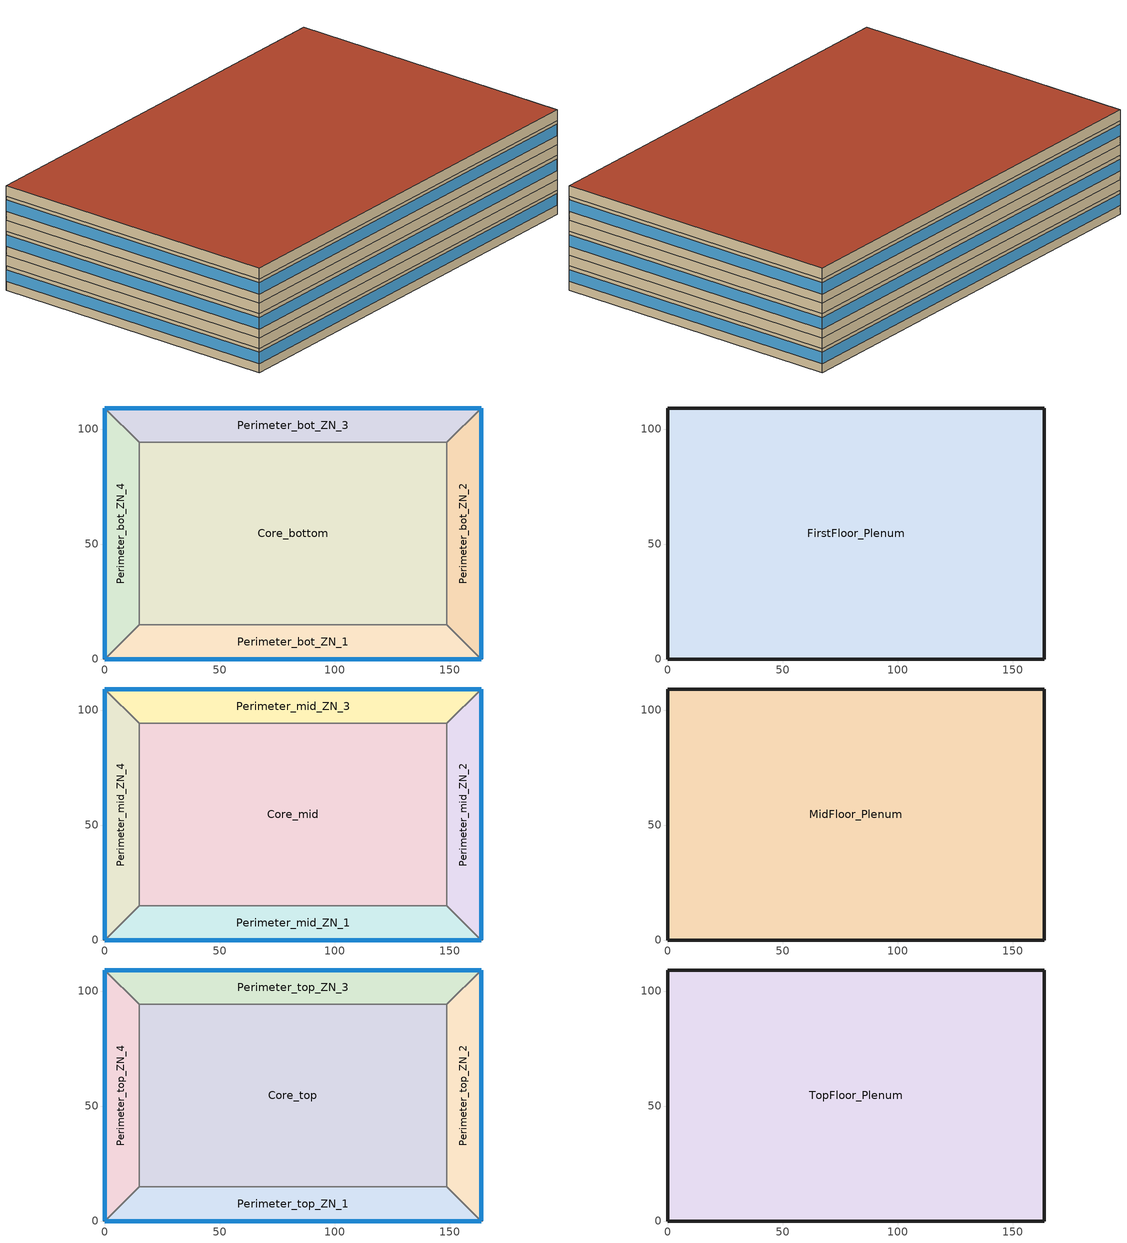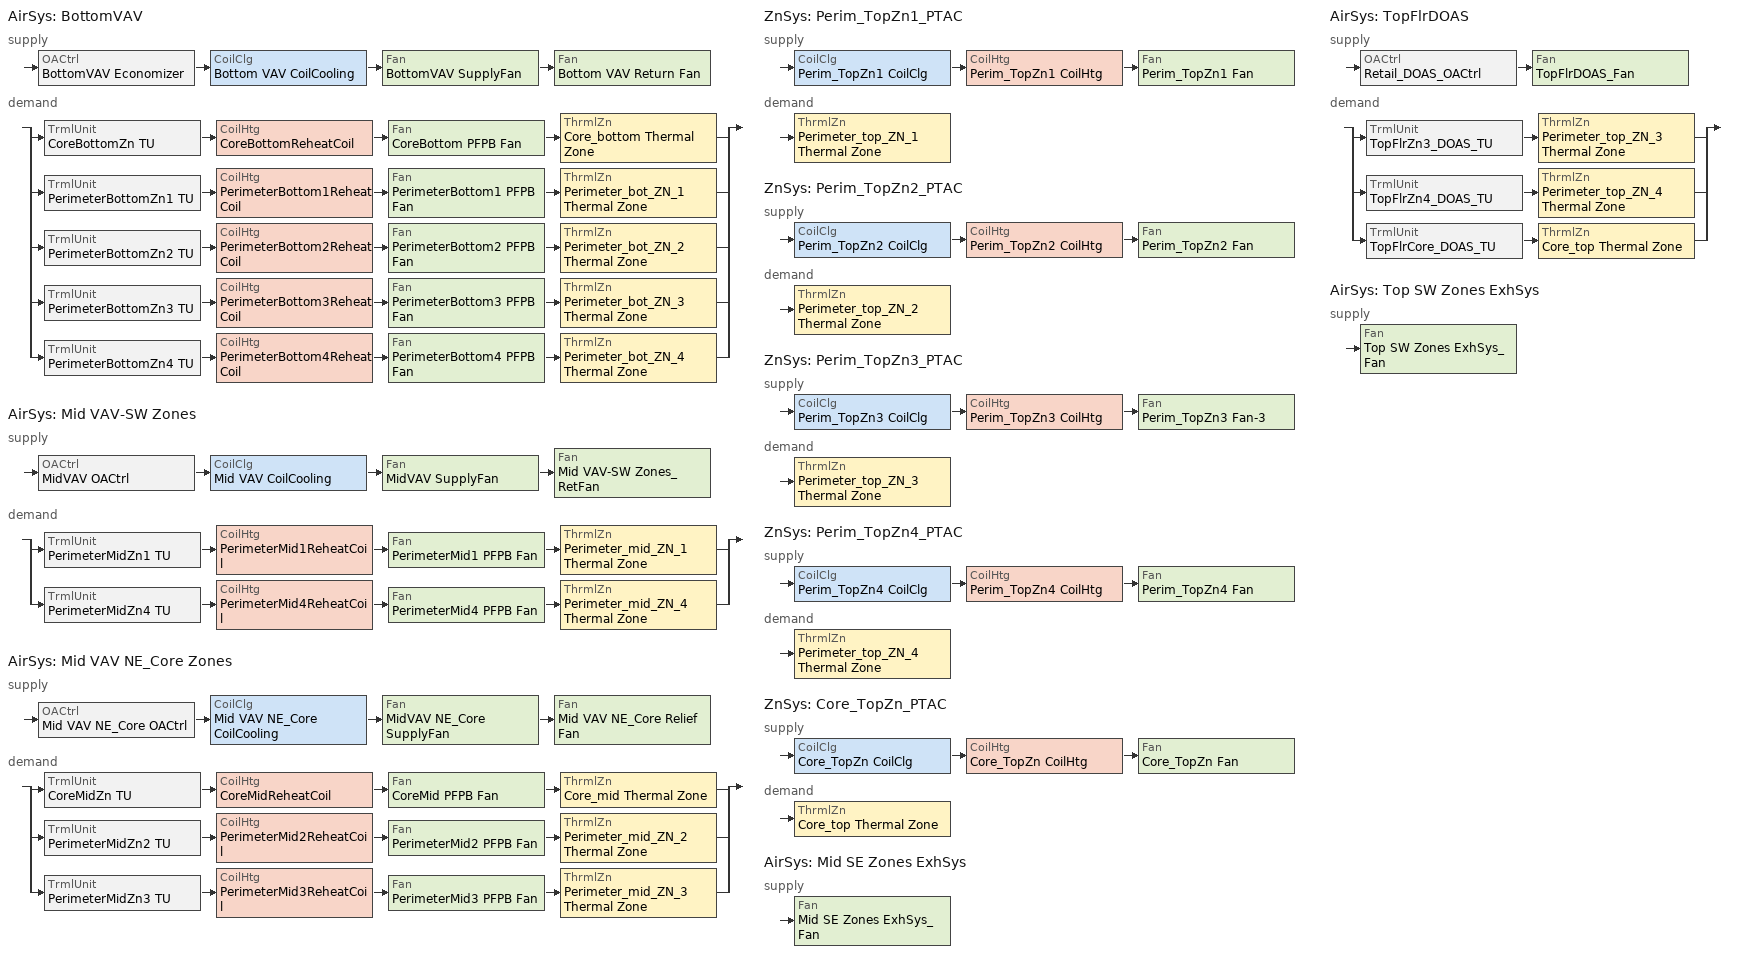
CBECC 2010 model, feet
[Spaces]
Core_bottom
 floor ground (Base_CZ3-SlabOnOrBelowGradeF0.73): 148.75,94.16 148.75,15 15,15 15,94.16 z0
 wall to Perimeter_bot_ZN_2 (Base_CZ3-WallSteelFramedInterior): 148.75,15 148.75,94.16 z0:9
 wall to Perimeter_bot_ZN_3 (Base_CZ3-WallSteelFramedInterior): 148.75,94.16 15,94.16 z0:9
 wall to Perimeter_bot_ZN_1 (Base_CZ3-WallSteelFramedInterior): 15,15 148.75,15 z0:9
 wall to Perimeter_bot_ZN_4 (Base_CZ3-WallSteelFramedInterior): 15,94.16 15,15 z0:9
Perimeter_bot_ZN_2
 floor ground (Base_CZ3-SlabOnOrBelowGradeF0.73): 163.75,109.17 163.75,0 148.75,15 148.75,94.16 z0
 wall outside (Base_CZ3-NonresWallSteelFramedU0.084): 163.75,0 163.75,109.17 z0:9
 wall to Perimeter_bot_ZN_1 (Base_CZ3-WallSteelFramedInterior): 148.75,15 163.75,0 z0:9
 wall to Perimeter_bot_ZN_3 (Base_CZ3-WallSteelFramedInterior): 163.75,109.17 148.75,94.16 z0:9
 window (Base_CZ3-FenestrationU0.65): 163.75,0.01 163.75,109.16 z3.35:7.64
Perimeter_bot_ZN_3
 floor ground (Base_CZ3-SlabOnOrBelowGradeF0.73): 163.75,109.17 148.75,94.16 15,94.16 0,109.17 z0
 wall outside (Base_CZ3-NonresWallSteelFramedU0.084): 163.75,109.17 0,109.17 z0:9
 wall to Perimeter_bot_ZN_4 (Base_CZ3-WallSteelFramedInterior): 0,109.17 15,94.16 z0:9
 window (Base_CZ3-FenestrationU0.65): 163.75,109.17 0,109.17 z3.35:7.64
Perimeter_bot_ZN_1
 floor ground (Base_CZ3-SlabOnOrBelowGradeF0.73): 148.75,15 163.75,0 0,0 15,15 z0
 wall outside (Base_CZ3-NonresWallSteelFramedU0.084): 0,0 163.75,0 z0:9
 wall to Perimeter_bot_ZN_4 (Base_CZ3-WallSteelFramedInterior): 15,15 0,0 z0:9
 window (Base_CZ3-FenestrationU0.65): 0,0 163.75,0 z3.35:7.64
Perimeter_bot_ZN_4
 floor ground (Base_CZ3-SlabOnOrBelowGradeF0.73): 0,109.17 15,94.16 15,15 0,0 z0
 wall outside (Base_CZ3-NonresWallSteelFramedU0.084): 0,109.17 0,0 z0:9
 window (Base_CZ3-FenestrationU0.65): 0,109.16 0,0.01 z3.35:7.64
FirstFloor_Plenum
 floor to Core_bottom (Base_CZ3-FloorSteelJoistInterior): 148.75,94.16 148.75,15 15,15 15,94.16 z9
 floor to Perimeter_bot_ZN_1 (Base_CZ3-FloorSteelJoistInterior): 148.75,15 163.75,0 0,0 15,15 z9
 floor to Perimeter_bot_ZN_2 (Base_CZ3-FloorSteelJoistInterior): 163.75,109.17 163.75,0 148.75,15 148.75,94.16 z9
 floor to Perimeter_bot_ZN_3 (Base_CZ3-FloorSteelJoistInterior): 163.75,109.17 148.75,94.16 15,94.16 0,109.17 z9
 floor to Perimeter_bot_ZN_4 (Base_CZ3-FloorSteelJoistInterior): 0,109.17 15,94.16 15,15 0,0 z9
 wall outside (Base_CZ3-NonresWallSteelFramedU0.084): 163.75,0 163.75,109.17 0,109.17 0,0 163.75,0 z9:13
Core_mid
 floor to FirstFloor_Plenum (Base_CZ3-FloorSteelJoistInterior): 148.75,94.16 148.75,15 15,15 15,94.16 z13
 wall to Perimeter_mid_ZN_2 (Base_CZ3-WallSteelFramedInterior): 148.75,15 148.75,94.16 z13:22
 wall to Perimeter_mid_ZN_3 (Base_CZ3-WallSteelFramedInterior): 148.75,94.16 15,94.16 z13:22
 wall to Perimeter_mid_ZN_1 (Base_CZ3-WallSteelFramedInterior): 15,15 148.75,15 z13:22
 wall to Perimeter_mid_ZN_4 (Base_CZ3-WallSteelFramedInterior): 15,94.16 15,15 z13:22
Perimeter_mid_ZN_2
 floor to FirstFloor_Plenum (Base_CZ3-FloorSteelJoistInterior): 163.75,109.17 163.75,0 148.75,15 148.75,94.16 z13
 wall outside (Base_CZ3-NonresWallSteelFramedU0.084): 163.75,0 163.75,109.17 z13:22
 wall to Perimeter_mid_ZN_1 (Base_CZ3-WallSteelFramedInterior): 148.75,15 163.75,0 z13:22
 wall to Perimeter_mid_ZN_3 (Base_CZ3-WallSteelFramedInterior): 163.75,109.17 148.75,94.16 z13:22
 window (Base_CZ3-FenestrationU0.65): 163.75,0.01 163.75,109.16 z16.35:20.64
Perimeter_mid_ZN_3
 floor to FirstFloor_Plenum (Base_CZ3-FloorSteelJoistInterior): 163.75,109.17 148.75,94.16 15,94.16 0,109.17 z13
 wall outside (Base_CZ3-NonresWallSteelFramedU0.084): 163.75,109.17 0,109.17 z13:22
 wall to Perimeter_mid_ZN_4 (Base_CZ3-WallSteelFramedInterior): 0,109.17 15,94.16 z13:22
 window (Base_CZ3-FenestrationU0.65): 163.75,109.17 0,109.17 z16.35:20.64
Perimeter_mid_ZN_1
 floor to FirstFloor_Plenum (Base_CZ3-FloorSteelJoistInterior): 148.75,15 163.75,0 0,0 15,15 z13
 wall outside (Base_CZ3-NonresWallSteelFramedU0.084): 0,0 163.75,0 z13:22
 wall to Perimeter_mid_ZN_4 (Base_CZ3-WallSteelFramedInterior): 15,15 0,0 z13:22
 window (Base_CZ3-FenestrationU0.65): 0,0 163.75,0 z16.35:20.64
Perimeter_mid_ZN_4
 floor to FirstFloor_Plenum (Base_CZ3-FloorSteelJoistInterior): 0,109.17 15,94.16 15,15 0,0 z13
 wall outside (Base_CZ3-NonresWallSteelFramedU0.084): 0,109.17 0,0 z13:22
 window (Base_CZ3-FenestrationU0.65): 0,109.16 0,0.01 z16.35:20.64
MidFloor_Plenum
 floor to Core_mid (Base_CZ3-FloorSteelJoistInterior): 148.75,94.16 148.75,15 15,15 15,94.16 z22
 floor to Perimeter_mid_ZN_1 (Base_CZ3-FloorSteelJoistInterior): 148.75,15 163.75,0 0,0 15,15 z22
 floor to Perimeter_mid_ZN_2 (Base_CZ3-FloorSteelJoistInterior): 163.75,109.17 163.75,0 148.75,15 148.75,94.16 z22
 floor to Perimeter_mid_ZN_3 (Base_CZ3-FloorSteelJoistInterior): 163.75,109.17 148.75,94.16 15,94.16 0,109.17 z22
 floor to Perimeter_mid_ZN_4 (Base_CZ3-FloorSteelJoistInterior): 0,109.17 15,94.16 15,15 0,0 z22
 wall outside (Base_CZ3-NonresWallSteelFramedU0.084): 163.75,0 163.75,109.17 0,109.17 0,0 163.75,0 z22:26
Core_top
 floor to MidFloor_Plenum (Base_CZ3-FloorSteelJoistInterior): 148.75,94.16 148.75,15 15,15 15,94.16 z26
 wall to Perimeter_top_ZN_2 (Base_CZ3-WallSteelFramedInterior): 148.75,15 148.75,94.16 z26:35
 wall to Perimeter_top_ZN_3 (Base_CZ3-WallSteelFramedInterior): 148.75,94.16 15,94.16 z26:35
 wall to Perimeter_top_ZN_1 (Base_CZ3-WallSteelFramedInterior): 15,15 148.75,15 z26:35
 wall to Perimeter_top_ZN_4 (Base_CZ3-WallSteelFramedInterior): 15,94.16 15,15 z26:35
Perimeter_top_ZN_2
 floor to MidFloor_Plenum (Base_CZ3-FloorSteelJoistInterior): 163.75,109.17 163.75,0 148.75,15 148.75,94.16 z26
 wall outside (Base_CZ3-NonresWallSteelFramedU0.084): 163.75,0 163.75,109.17 z26:35
 wall to Perimeter_top_ZN_1 (Base_CZ3-WallSteelFramedInterior): 148.75,15 163.75,0 z26:35
 wall to Perimeter_top_ZN_3 (Base_CZ3-WallSteelFramedInterior): 163.75,109.17 148.75,94.16 z26:35
 window (Base_CZ3-FenestrationU0.65): 163.75,0.01 163.75,109.16 z29.35:33.64
Perimeter_top_ZN_3
 floor to MidFloor_Plenum (Base_CZ3-FloorSteelJoistInterior): 163.75,109.17 148.75,94.16 15,94.16 0,109.17 z26
 wall outside (Base_CZ3-NonresWallSteelFramedU0.084): 163.75,109.17 0,109.17 z26:35
 wall to Perimeter_top_ZN_4 (Base_CZ3-WallSteelFramedInterior): 0,109.17 15,94.16 z26:35
 window (Base_CZ3-FenestrationU0.65): 163.75,109.17 0,109.17 z29.35:33.64
Perimeter_top_ZN_1
 floor to MidFloor_Plenum (Base_CZ3-FloorSteelJoistInterior): 148.75,15 163.75,0 0,0 15,15 z26
 wall outside (Base_CZ3-NonresWallSteelFramedU0.084): 0,0 163.75,0 z26:35
 wall to Perimeter_top_ZN_4 (Base_CZ3-WallSteelFramedInterior): 15,15 0,0 z26:35
 window (Base_CZ3-FenestrationU0.65): 0,0 163.75,0 z29.35:33.64
Perimeter_top_ZN_4
 floor to MidFloor_Plenum (Base_CZ3-FloorSteelJoistInterior): 0,109.17 15,94.16 15,15 0,0 z26
 wall outside (Base_CZ3-NonresWallSteelFramedU0.084): 0,109.17 0,0 z26:35
 window (Base_CZ3-FenestrationU0.65): 0,109.16 0,0.01 z29.35:33.64
TopFloor_Plenum
 floor to Core_top (Base_CZ3-FloorSteelJoistInterior): 148.75,94.16 148.75,15 15,15 15,94.16 z35
 floor to Perimeter_top_ZN_1 (Base_CZ3-FloorSteelJoistInterior): 148.75,15 163.75,0 0,0 15,15 z35
 floor to Perimeter_top_ZN_2 (Base_CZ3-FloorSteelJoistInterior): 163.75,109.17 163.75,0 148.75,15 148.75,94.16 z35
 floor to Perimeter_top_ZN_3 (Base_CZ3-FloorSteelJoistInterior): 163.75,109.17 148.75,94.16 15,94.16 0,109.17 z35
 floor to Perimeter_top_ZN_4 (Base_CZ3-FloorSteelJoistInterior): 0,109.17 15,94.16 15,15 0,0 z35
 wall outside (Base_CZ3-NonresWallSteelFramedU0.084): 163.75,0 163.75,109.17 0,109.17 0,0 163.75,0 z35:39
 roof outside (Base_CZ3-RoofLowAbsorptanceInsulationEntirelyAboveDeckU0.048): 163.75,0 163.75,109.17 0,109.17 0,0 z39
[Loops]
AirSys 'BottomVAV'
 supply: OACtrl 'BottomVAV Economizer' > CoilClg 'Bottom VAV CoilCooling' > Fan 'BottomVAV SupplyFan' > Fan 'Bottom VAV Return Fan'
 demand: split
  | TrmlUnit 'CoreBottomZn TU' > CoilHtg 'CoreBottomReheatCoil' > Fan 'CoreBottom PFPB Fan' > ThrmlZn 'Core_bottom Thermal Zone'
  | TrmlUnit 'PerimeterBottomZn1 TU' > CoilHtg 'PerimeterBottom1ReheatCoil' > Fan 'PerimeterBottom1 PFPB Fan' > ThrmlZn 'Perimeter_bot_ZN_1 Thermal Zone'
  | TrmlUnit 'PerimeterBottomZn2 TU' > CoilHtg 'PerimeterBottom2ReheatCoil' > Fan 'PerimeterBottom2 PFPB Fan' > ThrmlZn 'Perimeter_bot_ZN_2 Thermal Zone'
  | TrmlUnit 'PerimeterBottomZn3 TU' > CoilHtg 'PerimeterBottom3ReheatCoil' > Fan 'PerimeterBottom3 PFPB Fan' > ThrmlZn 'Perimeter_bot_ZN_3 Thermal Zone'
  | TrmlUnit 'PerimeterBottomZn4 TU' > CoilHtg 'PerimeterBottom4ReheatCoil' > Fan 'PerimeterBottom4 PFPB Fan' > ThrmlZn 'Perimeter_bot_ZN_4 Thermal Zone'
AirSys 'Mid VAV-SW Zones'
 supply: OACtrl 'MidVAV OACtrl' > CoilClg 'Mid VAV CoilCooling' > Fan 'MidVAV SupplyFan' > Fan 'Mid VAV-SW Zones_RetFan'
 demand: split
  | TrmlUnit 'PerimeterMidZn1 TU' > CoilHtg 'PerimeterMid1ReheatCoil' > Fan 'PerimeterMid1 PFPB Fan' > ThrmlZn 'Perimeter_mid_ZN_1 Thermal Zone'
  | TrmlUnit 'PerimeterMidZn4 TU' > CoilHtg 'PerimeterMid4ReheatCoil' > Fan 'PerimeterMid4 PFPB Fan' > ThrmlZn 'Perimeter_mid_ZN_4 Thermal Zone'
AirSys 'Mid VAV NE_Core Zones'
 supply: OACtrl 'Mid VAV NE_Core OACtrl' > CoilClg 'Mid VAV NE_Core CoilCooling' > Fan 'MidVAV NE_Core SupplyFan' > Fan 'Mid VAV NE_Core Relief Fan'
 demand: split
  | TrmlUnit 'CoreMidZn TU' > CoilHtg 'CoreMidReheatCoil' > Fan 'CoreMid PFPB Fan' > ThrmlZn 'Core_mid Thermal Zone'
  | TrmlUnit 'PerimeterMidZn2 TU' > CoilHtg 'PerimeterMid2ReheatCoil' > Fan 'PerimeterMid2 PFPB Fan' > ThrmlZn 'Perimeter_mid_ZN_2 Thermal Zone'
  | TrmlUnit 'PerimeterMidZn3 TU' > CoilHtg 'PerimeterMid3ReheatCoil' > Fan 'PerimeterMid3 PFPB Fan' > ThrmlZn 'Perimeter_mid_ZN_3 Thermal Zone'
ZnSys 'Perim_TopZn1_PTAC'
 supply: CoilClg 'Perim_TopZn1 CoilClg' > CoilHtg 'Perim_TopZn1 CoilHtg' > Fan 'Perim_TopZn1 Fan'
 demand: ThrmlZn 'Perimeter_top_ZN_1 Thermal Zone'
ZnSys 'Perim_TopZn2_PTAC'
 supply: CoilClg 'Perim_TopZn2 CoilClg' > CoilHtg 'Perim_TopZn2 CoilHtg' > Fan 'Perim_TopZn2 Fan'
 demand: ThrmlZn 'Perimeter_top_ZN_2 Thermal Zone'
ZnSys 'Perim_TopZn3_PTAC'
 supply: CoilClg 'Perim_TopZn3 CoilClg' > CoilHtg 'Perim_TopZn3 CoilHtg' > Fan 'Perim_TopZn3 Fan-3'
 demand: ThrmlZn 'Perimeter_top_ZN_3 Thermal Zone'
ZnSys 'Perim_TopZn4_PTAC'
 supply: CoilClg 'Perim_TopZn4 CoilClg' > CoilHtg 'Perim_TopZn4 CoilHtg' > Fan 'Perim_TopZn4 Fan'
 demand: ThrmlZn 'Perimeter_top_ZN_4 Thermal Zone'
ZnSys 'Core_TopZn_PTAC'
 supply: CoilClg 'Core_TopZn CoilClg' > CoilHtg 'Core_TopZn CoilHtg' > Fan 'Core_TopZn Fan'
 demand: ThrmlZn 'Core_top Thermal Zone'
AirSys 'Mid SE Zones ExhSys'
 supply: Fan 'Mid SE Zones ExhSys_Fan'
AirSys 'TopFlrDOAS'
 supply: OACtrl 'Retail_DOAS_OACtrl' > Fan 'TopFlrDOAS_Fan'
 demand: split
  | TrmlUnit 'TopFlrZn3_DOAS_TU' > ThrmlZn 'Perimeter_top_ZN_3 Thermal Zone'
  | TrmlUnit 'TopFlrZn4_DOAS_TU' > ThrmlZn 'Perimeter_top_ZN_4 Thermal Zone'
  | TrmlUnit 'TopFlrCore_DOAS_TU' > ThrmlZn 'Core_top Thermal Zone'
AirSys 'Top SW Zones ExhSys'
 supply: Fan 'Top SW Zones ExhSys_Fan'
[Proj]
030032-OffMed-FanRatioTestModel: ZipCode=95814; CompType=NewComplete; VentStd=62.1-2010; DebugScreen=1
[Bldg]
OfficeMedium
[ConsAssm]
Base_CZ3-SlabOnOrBelowGradeF0.73: CompatibleSurfType=UndergroundFloor; SlabType=UnheatedSlabOnGrade; MatRef[1]=Concrete - 140 lb/ft3 - 6 in.
Base_CZ3-NonresWallSteelFramedU0.084: CompatibleSurfType=ExteriorWall; MatRef[1]=Stucco - 3/8 in.; MatRef[2]=Gypsum Board - 5/8 in.; MatRef[3]=Compliance Insulation R9.80; MatRef[4]=Gypsum Board - 5/8 in.
Base_CZ3-WallSteelFramedInterior: CompatibleSurfType=InteriorWall; MatRef[1]=Gypsum Board - 5/8 in.; MatRef[2]=Air 90.1 - Wall - 16 in. OC - 3 1/2 in.; MatRef[3]=Gypsum Board - 5/8 in.
Base_CZ3-RoofLowAbsorptanceInsulationEntirelyAboveDeckU0.048: CompatibleSurfType=Roof; MatRef[1]=Metal Standing Seam - 1/16 in.; MatRef[2]=Compliance Insulation R20.00; MatRef[3]=Metal Deck - 1/16 in.; CRRCInitialRefl=0.63; CRRCAgedRefl=0.63; CRRCInitialEmit=0.85; CRRCAgedEmit=0.85; CRRCProdID=XXXX-XXXX; ThrmlEmitASTMCertification=1; RoofAgedThrmlEmit=0.75
Base_CZ3-FloorSteelJoistInterior: CompatibleSurfType=InteriorFloor; MatRef[1]=Metal Deck - 1/16 in.; MatRef[2]=Concrete 90.1 - 140 lb/ft3 - 4 in.; MatRef[3]=Carpet 90.1 - 1/2 in.
[Mat]
Name | CodeCat | CodeItem
Concrete - 140 lb/ft3 - 6 in. | Concrete | Concrete - 140 lb/ft3 - 6 in.
Stucco - 3/8 in. | Plastering Materials | Stucco - 3/8 in.
Gypsum Board - 5/8 in. | Bldg Board and Siding | Gypsum Board - 5/8 in.
Compliance Insulation R9.80 | Insulation Board | Compliance Insulation R9.80
Air 90.1 - Wall - 16 in. OC - 3 1/2 in. | Air | Air 90.1 - Wall - 16 in. OC - 3 1/2 in.
Metal Standing Seam - 1/16 in. | Roofing | Metal Standing Seam - 1/16 in.
Compliance Insulation R20.00 | Insulation Board | Compliance Insulation R20.00
Metal Deck - 1/16 in. | Bldg Board and Siding | Metal Deck - 1/16 in.
Concrete 90.1 - 140 lb/ft3 - 4 in. | Concrete | Concrete 90.1 - 140 lb/ft3 - 4 in.
Carpet 90.1 - 1/2 in. | Finish Materials | Carpet 90.1 - 1/2 in.
[FenCons]
Base_CZ3-FenestrationU0.65: FenProdType=AllOther; FenFrm=Vinyl; SHGC=0.25; UFactor=0.65; VT=0.42
[Story]
BottomFlr; MidFlr; TopFloor
[Spc]
Name | Story | CondgType | ThrmlZnRef | Vol | SpcFuncDefaultsRef | ElevCnt | ElevLostFrac | EscalCnt | EscalLostFrac | SecSide100PctControlled | DayltgCtrlType | ExhPerSpc
Core_bottom | BottomFlr | DirectlyConditioned | Core_bottom Thermal Zone | 95280.3 | Office Mod Defaults | 1 | 1 | 1 | 1
Perimeter_bot_ZN_1 | BottomFlr | DirectlyConditioned | Perimeter_bot_ZN_1 Thermal Zone | 20085.9 | Office Mod Defaults |  |  |  |  | 0 | SteppedSwitching
Perimeter_bot_ZN_2 | BottomFlr |  | Perimeter_bot_ZN_2 Thermal Zone | 12716.1 | Office Mod Defaults |  |  |  |  | 0 | SteppedSwitching
Perimeter_bot_ZN_3 | BottomFlr |  | Perimeter_bot_ZN_3 Thermal Zone | 20085.9 | Office Mod Defaults |  |  |  |  | 0 | SteppedSwitching
Perimeter_bot_ZN_4 | BottomFlr |  | Perimeter_bot_ZN_4 Thermal Zone | 12715.2 | Office Mod Defaults |  |  |  |  | 0 | SteppedSwitching
FirstFloor_Plenum | BottomFlr | Plenum | FirstFloor_Plenum Thermal Zone | 71503.7
Core_mid | MidFlr |  | Core_mid Thermal Zone | 95280.3 | Office Mod Defaults
Perimeter_mid_ZN_1 | MidFlr |  | Perimeter_mid_ZN_1 Thermal Zone | 20085.9 | Office Mod Defaults |  |  |  |  | 0 | SteppedSwitching | 500
Perimeter_mid_ZN_2 | MidFlr |  | Perimeter_mid_ZN_2 Thermal Zone | 12716.1 | Office Mod Defaults |  |  |  |  | 0 | SteppedSwitching | 400
Perimeter_mid_ZN_3 | MidFlr |  | Perimeter_mid_ZN_3 Thermal Zone | 20085.9 | Office Mod Defaults |  |  |  |  | 0 | SteppedSwitching
Perimeter_mid_ZN_4 | MidFlr |  | Perimeter_mid_ZN_4 Thermal Zone | 12715.2 | Office Mod Defaults |  |  |  |  | 0 | SteppedSwitching
MidFloor_Plenum | MidFlr | Plenum | MidFloor_Plenum Thermal Zone | 71503.7
Core_top | TopFloor |  | Core_top Thermal Zone | 95280.3 | Office Mod Defaults |  |  |  |  | 0
Perimeter_top_ZN_1 | TopFloor |  | Perimeter_top_ZN_1 Thermal Zone | 20085.9 | Office Mod Defaults |  |  |  |  | 0 | SteppedSwitching | 245
Perimeter_top_ZN_2 | TopFloor |  | Perimeter_top_ZN_2 Thermal Zone | 12716.1 | Office Mod Defaults |  |  |  |  | 0 | SteppedSwitching | 155
Perimeter_top_ZN_3 | TopFloor |  | Perimeter_top_ZN_3 Thermal Zone | 20085.9 | Office Mod Defaults |  |  |  |  | 0 | SteppedSwitching
Perimeter_top_ZN_4 | TopFloor |  | Perimeter_top_ZN_4 Thermal Zone | 12715.2 | Office Mod Defaults |  |  |  |  | 0 | SteppedSwitching
TopFloor_Plenum | TopFloor | Plenum | TopFloor_Plenum Thermal Zone | 71503.7
[ThrmlZn]
Name | Type | PriAirCondgSysRef | ClgTstatSchRef | HtgTstatSchRef | ExhSysRef | VentSysRef | VentStd | VentSrc
Core_bottom Thermal Zone; Perimeter_bot_ZN_1 Thermal Zone; Perimeter_bot_ZN_2 Thermal Zone; Perimeter_bot_ZN_3 Thermal Zone; Perimeter_bot_ZN_4 Thermal Zone | Conditioned | BottomVAV | Office ClgSetPt | Office HtgSetPt
FirstFloor_Plenum Thermal Zone; MidFloor_Plenum Thermal Zone; TopFloor_Plenum Thermal Zone | Plenum
Core_mid Thermal Zone |  | Mid VAV NE_Core Zones | Office ClgSetPt | Office HtgSetPt
Perimeter_mid_ZN_1 Thermal Zone | Conditioned | Mid VAV-SW Zones | Office ClgSetPt | Office HtgSetPt | Mid SE Zones ExhSys
Perimeter_mid_ZN_2 Thermal Zone | Conditioned | Mid VAV NE_Core Zones | Office ClgSetPt | Office HtgSetPt | Mid SE Zones ExhSys
Perimeter_mid_ZN_3 Thermal Zone | Conditioned | Mid VAV NE_Core Zones | Office ClgSetPt | Office HtgSetPt
Perimeter_mid_ZN_4 Thermal Zone | Conditioned | Mid VAV-SW Zones | Office ClgSetPt | Office HtgSetPt
Core_top Thermal Zone | Conditioned | Core_TopZn_PTAC | Office ClgSetPt | Office HtgSetPt |  | TopFlrDOAS
Perimeter_top_ZN_1 Thermal Zone | Conditioned | Perim_TopZn1_PTAC | Office ClgSetPt | Office HtgSetPt | Top SW Zones ExhSys |  | Other | Forced
Perimeter_top_ZN_2 Thermal Zone | Conditioned | Perim_TopZn2_PTAC | Office ClgSetPt | Office HtgSetPt | Top SW Zones ExhSys |  | Other | Forced
Perimeter_top_ZN_3 Thermal Zone | Conditioned | Perim_TopZn3_PTAC | Office ClgSetPt | Office HtgSetPt |  | TopFlrDOAS
Perimeter_top_ZN_4 Thermal Zone | Conditioned | Perim_TopZn4_PTAC | Office ClgSetPt | Office HtgSetPt |  | TopFlrDOAS
[AirSys]
BottomVAV: Type=PVAV; CtrlSysType=DDCToZone; StaticPressRstCtrl=1; ReheatCtrlMthd=DualMaximum; OptStart=1; ClgCtrl=WarmestResetFlowFirst; ClRstSupHi=60; ClRstSupLow=55; FullDuctRetFlag=1; MERV9To12Flag=0; MERV13To15Flag=0; MERVGTE16Flag=1; ERVFlag=0; SndAttnFlag=1; MERVGTE16DsgnPD=0.6
Mid VAV-SW Zones: Type=PVAV; CtrlSysType=DDCToZone; StaticPressRstCtrl=1; ReheatCtrlMthd=DualMaximum; ClgCtrl=WarmestResetFlowFirst; ClRstSupHi=60; ClRstSupLow=55; MERVGTE16Flag=1; MERVGTE16DsgnPD=0.6
Mid VAV NE_Core Zones: Type=PVAV; CtrlSysType=DDCToZone; StaticPressRstCtrl=1; ReheatCtrlMthd=DualMaximum; OptStart=1; ClgCtrl=WarmestResetFlowFirst; ClRstSupHi=60; ClRstSupLow=55; MERV9To12Flag=0; GasPhaseAirCleanersFlag=1; GasPhaseAirCleanersDsgnPD=1.2
Mid SE Zones ExhSys: Type=Exhaust; FullDuctExhFlag=1; BiosafCabinetFlag=1; FumeHoodExhFlag=0; LabOrVivExhHiRiseFlag=0; SndAttnExhFlag=0; BiosafCabinetDevFlow=450; BiosafCabinetDsgnPD=1.1
TopFlrDOAS: Type=HV
Top SW Zones ExhSys: Type=Exhaust
[AirSeg]
Name | Sys | Type
Bottom VAV AirSegment Supply | BottomVAV | Supply
Bottom VAV ReturnAirSegment | BottomVAV
Mid VAV AirSegment Supply | Mid VAV-SW Zones | Supply
MidVAV RetAirSeg | Mid VAV-SW Zones
Mid VAV NE_Core AirSegment Supply | Mid VAV NE_Core Zones | Supply
Mid VAV NE_Core ReliefAirSeg | Mid VAV NE_Core Zones | Relief
Mid SE Zones ExhSys_AirSeg | Mid SE Zones ExhSys | Exhaust
TopFlrDOAS_SupSeg | TopFlrDOAS | Supply
TopFlrDOAS_RetSeg | TopFlrDOAS | Return
Top SW Zones ExhSys_AirSeg | Top SW Zones ExhSys | Exhaust
[CoilClg] Type=DirectExpansion
Name | Sys | FuelSrc | NumClgStages | CndsrType | CapTotNetRtd | DXEER
Bottom VAV CoilCooling | BottomVAV | Electric | 2 | Air
Mid VAV CoilCooling | Mid VAV-SW Zones | Electric | 2 | Air
Mid VAV NE_Core CoilCooling | Mid VAV NE_Core Zones | Electric | 2 | Air
Perim_TopZn1 CoilClg | Perim_TopZn1_PTAC |  |  |  | 75000 | 13
Perim_TopZn2 CoilClg | Perim_TopZn2_PTAC |  |  |  | 75000 | 13
Perim_TopZn3 CoilClg | Perim_TopZn3_PTAC |  |  |  | 75000 | 13
Perim_TopZn4 CoilClg | Perim_TopZn4_PTAC |  |  |  | 75000 | 13
Core_TopZn CoilClg | Core_TopZn_PTAC |  |  |  |  | 13
[Fan]
Name | Sys | CtrlMthd | ModelingMthd | TotStaticPress | FlowCap
BottomVAV SupplyFan | BottomVAV | VariableSpeedDrive | StaticPressure
Bottom VAV Return Fan; CoreBottom PFPB Fan; PerimeterBottom1 PFPB Fan; PerimeterBottom2 PFPB Fan; PerimeterBottom3 PFPB Fan; PerimeterBottom4 PFPB Fan | BottomVAV
MidVAV SupplyFan | Mid VAV-SW Zones | VariableSpeedDrive | StaticPressure
Mid VAV-SW Zones_RetFan | Mid VAV-SW Zones |  | StaticPressure | 1.5
PerimeterMid1 PFPB Fan; PerimeterMid4 PFPB Fan | Mid VAV-SW Zones
MidVAV NE_Core SupplyFan | Mid VAV NE_Core Zones | VariableSpeedDrive | StaticPressure
Mid VAV NE_Core Relief Fan | Mid VAV NE_Core Zones |  | StaticPressure
CoreMid PFPB Fan; PerimeterMid2 PFPB Fan; PerimeterMid3 PFPB Fan | Mid VAV NE_Core Zones
Perim_TopZn1 Fan | Perim_TopZn1_PTAC | ConstantVolume |  |  | 2000
Perim_TopZn2 Fan | Perim_TopZn2_PTAC | ConstantVolume |  |  | 2000
Perim_TopZn3 Fan-3 | Perim_TopZn3_PTAC | ConstantVolume |  |  | 2000
Perim_TopZn4 Fan | Perim_TopZn4_PTAC | ConstantVolume |  |  | 2000
Core_TopZn Fan | Core_TopZn_PTAC | ConstantVolume
Mid SE Zones ExhSys_Fan | Mid SE Zones ExhSys |  | StaticPressure | 4
TopFlrDOAS_Fan | TopFlrDOAS |  | StaticPressure |  | 1565
Top SW Zones ExhSys_Fan | Top SW Zones ExhSys |  | StaticPressure | 4 | 400
[TrmlUnit]
Name | Sys | Type | ZnServedRef | PriAirSegRef | PriAirFlowMax
CoreBottomZn TU | BottomVAV | ParallelFanBox | Core_bottom Thermal Zone | Bottom VAV AirSegment Supply
PerimeterBottomZn1 TU | BottomVAV | ParallelFanBox | Perimeter_bot_ZN_1 Thermal Zone | Bottom VAV AirSegment Supply
PerimeterBottomZn2 TU | BottomVAV | ParallelFanBox | Perimeter_bot_ZN_2 Thermal Zone | Bottom VAV AirSegment Supply
PerimeterBottomZn3 TU | BottomVAV | ParallelFanBox | Perimeter_bot_ZN_3 Thermal Zone | Bottom VAV AirSegment Supply
PerimeterBottomZn4 TU | BottomVAV | ParallelFanBox | Perimeter_bot_ZN_4 Thermal Zone | Bottom VAV AirSegment Supply
PerimeterMidZn1 TU | Mid VAV-SW Zones | ParallelFanBox | Perimeter_mid_ZN_1 Thermal Zone | Mid VAV AirSegment Supply
PerimeterMidZn4 TU | Mid VAV-SW Zones | ParallelFanBox | Perimeter_mid_ZN_4 Thermal Zone | Mid VAV AirSegment Supply
CoreMidZn TU | Mid VAV NE_Core Zones | ParallelFanBox | Core_mid Thermal Zone | Mid VAV NE_Core AirSegment Supply
PerimeterMidZn2 TU | Mid VAV NE_Core Zones | ParallelFanBox | Perimeter_mid_ZN_2 Thermal Zone | Mid VAV NE_Core AirSegment Supply
PerimeterMidZn3 TU | Mid VAV NE_Core Zones | ParallelFanBox | Perimeter_mid_ZN_3 Thermal Zone | Mid VAV NE_Core AirSegment Supply
TopFlrZn3_DOAS_TU | TopFlrDOAS | Uncontrolled | Perimeter_top_ZN_3 Thermal Zone |  | 245
TopFlrZn4_DOAS_TU | TopFlrDOAS | Uncontrolled | Perimeter_top_ZN_4 Thermal Zone |  | 155
TopFlrCore_DOAS_TU | TopFlrDOAS | Uncontrolled | Core_top Thermal Zone |  | 1165
[CoilHtg] Type=Resistance
Name | Sys | CapTotGrossRtd
CoreBottomReheatCoil; PerimeterBottom1ReheatCoil; PerimeterBottom2ReheatCoil; PerimeterBottom3ReheatCoil; PerimeterBottom4ReheatCoil | BottomVAV
PerimeterMid1ReheatCoil; PerimeterMid4ReheatCoil | Mid VAV-SW Zones
CoreMidReheatCoil; PerimeterMid2ReheatCoil; PerimeterMid3ReheatCoil | Mid VAV NE_Core Zones
Perim_TopZn1 CoilHtg | Perim_TopZn1_PTAC | 60562
Perim_TopZn2 CoilHtg | Perim_TopZn2_PTAC | 47153
Perim_TopZn3 CoilHtg | Perim_TopZn3_PTAC | 59296
Perim_TopZn4 CoilHtg | Perim_TopZn4_PTAC | 53158
Core_TopZn CoilHtg | Core_TopZn_PTAC
[OACtrl] EconoCtrlMthd=DifferentialDryBulb
Name | Sys | EconoIntegration | AirSegSupRef | AirSegRetRef | EconoHiTempLockout | MaxOARat
BottomVAV Economizer | BottomVAV | Integrated | Bottom VAV AirSegment Supply | Bottom VAV ReturnAirSegment
MidVAV OACtrl | Mid VAV-SW Zones | Integrated | Mid VAV AirSegment Supply | MidVAV RetAirSeg
Mid VAV NE_Core OACtrl | Mid VAV NE_Core Zones | Integrated |  | Mid VAV NE_Core ReliefAirSeg
Retail_DOAS_OACtrl | TopFlrDOAS | NonIntegrated |  |  | 75 | 1
[ZnSys] Type=PTAC
Perim_TopZn1_PTAC: MERV9To12Flag=1
Perim_TopZn2_PTAC: 
Perim_TopZn3_PTAC: FanCtrl=Continuous
Perim_TopZn4_PTAC: FanCtrl=Continuous; SndAttnFlag=1
Core_TopZn_PTAC: FanCtrl=Continuous; OptStart=1
[SpcFuncDefaults]
Office Mod Defaults: SpcFunc=Office - Open Plan; OccSchRef=Office Occupancy; IntLtgRegSchRef=Office Lights; RecptSchRef=Office Receptacle; ProcElecSchRef=Office Receptacle; CommRfrgEqpSchRef=Office Receptacle; ElevSchRef=Office Elevator; ProcGasSchRef=Office Receptacle; HotWtrHtgSchRef=Office ServiceHotWater
[Sch]
Name | Type | EndMonth[1] | EndDay[1] | SchWeekRef[1]
Office Occupancy | Fraction | 12 | 31 | OfficeOccupancyWk
Office Receptacle | Fraction | 12 | 31 | OfficeReceptacleWk
Office ServiceHotWater | Fraction | 12 | 31 | OfficeServiceHotWaterWk
Office Elevator | Fraction |  |  | OfficeElevatorWk
Office Lights | Fraction | 12 | 31 | OfficeLightsWk
Office ClgSetPt | Temperature | 12 | 31 | OfficeClgSetPtWk
Office HtgSetPt | Temperature | 12 | 31 | OfficeHtgSetPtWk
[SchWeek]
Name | Type | SchDaySunRef | SchDayMonRef | SchDayTueRef | SchDayWedRef | SchDayThuRef | SchDayFriRef | SchDaySatRef | SchDayHolRef | SchDayClgDDRef | SchDayHtgDDRef | SchDayWDRef
OfficeOccupancyWk | Fraction | OfficeOccupancySun | OfficeOccupancyWD | OfficeOccupancyWD | OfficeOccupancyWD | OfficeOccupancyWD | OfficeOccupancyWD | OfficeOccupancySat | OfficeOccupancySun | OnDay | OffDay
OfficeReceptacleWk | Fraction | OfficeReceptacleSun | OfficeReceptacleWD | OfficeReceptacleWD | OfficeReceptacleWD | OfficeReceptacleWD | OfficeReceptacleWD | OfficeReceptacleSat | OfficeReceptacleSun | OnDay | OffDay
OfficeServiceHotWaterWk | Fraction | OfficeServiceHotWaterSun | OfficeServiceHotWaterWD | OfficeServiceHotWaterWD | OfficeServiceHotWaterWD | OfficeServiceHotWaterWD | OfficeServiceHotWaterWD | OfficeServiceHotWaterSat | OfficeServiceHotWaterSun | OnDay | OffDay
OfficeElevatorWk | Fraction | OfficeElevatorSun |  |  |  |  |  | OfficeElevatorSat |  |  |  | OfficeElevatorWD
OfficeLightsWk | Fraction | OfficeLightsSun | OfficeLightsWD | OfficeLightsWD | OfficeLightsWD | OfficeLightsWD | OfficeLightsWD | OfficeLightsSat | OfficeLightsSun | OnDay | OffDay
OfficeClgSetPtWk | Temperature | OfficeClgSetPtSun | OfficeClgSetPtWD | OfficeClgSetPtWD | OfficeClgSetPtWD | OfficeClgSetPtWD | OfficeClgSetPtWD | OfficeClgSetPtSat | OfficeClgSetPtSun | OfficeClgSetPtWD | OfficeClgSetPtWD
OfficeHtgSetPtWk | Temperature | OfficeHtgSetPtSun | OfficeHtgSetPtWD | OfficeHtgSetPtWD | OfficeHtgSetPtWD | OfficeHtgSetPtWD | OfficeHtgSetPtWD | OfficeHtgSetPtSat | OfficeHtgSetPtSun | OfficeHtgSetPtWD | OfficeHtgSetPtWD
[SchDay]
Name | Type | Hr
OfficeOccupancySun | Fraction | ( 0, 0, 0, 0, 0, 0, 0.05, 0.05, 0.05, 0.05, 0.05, 0.05, 0.05, 0.05, 0.05, 0.05, 0.05, 0.05, 0, 0, 0, 0, 0, 0 )
OfficeOccupancyWD | Fraction | ( 0, 0, 0, 0, 0, 0, 0.1, 0.2, 0.95, 0.95, 0.95, 0.95, 0.5, 0.95, 0.95, 0.95, 0.95, 0.3, 0.1, 0.1, 0.1, 0.1, 0.05, 0.05 )
OfficeOccupancySat | Fraction | ( 0, 0, 0, 0, 0, 0, 0.1, 0.1, 0.3, 0.3, 0.3, 0.3, 0.1, 0.1, 0.1, 0.1, 0.1, 0.05, 0.05, 0, 0, 0, 0, 0 )
OfficeReceptacleSun; OfficeLightsSun | Fraction | ( 0.05, 0.05, 0.05, 0.05, 0.05, 0.05, 0.05, 0.05, 0.05, 0.05, 0.05, 0.05, 0.05, 0.05, 0.05, 0.05, 0.05, 0.05, 0.05, 0.05, 0.05, 0.05, 0.05, 0.05 )
OfficeReceptacleWD | Fraction | ( 0.05, 0.05, 0.05, 0.05, 0.05, 0.1, 0.1, 0.3, 0.9, 0.9, 0.9, 0.9, 0.9, 0.9, 0.9, 0.9, 0.9, 0.5, 0.3, 0.3, 0.2, 0.2, 0.1, 0.05 )
OfficeReceptacleSat; OfficeLightsSat | Fraction | ( 0.05, 0.05, 0.05, 0.05, 0.05, 0.05, 0.1, 0.1, 0.3, 0.3, 0.3, 0.3, 0.15, 0.15, 0.15, 0.15, 0.15, 0.05, 0.05, 0.05, 0.05, 0.05, 0.05, 0.05 )
OfficeServiceHotWaterSun | Fraction | ( 0.04, 0.04, 0.04, 0.04, 0.04, 0.07, 0.04, 0.04, 0.04, 0.04, 0.04, 0.06, 0.06, 0.09, 0.06, 0.04, 0.04, 0.04, 0.04, 0.04, 0.04, 0.07, 0.04, 0.04 )
OfficeServiceHotWaterWD | Fraction | ( 0.05, 0.05, 0.05, 0.05, 0.05, 0.08, 0.07, 0.19, 0.35, 0.38, 0.39, 0.47, 0.57, 0.54, 0.34, 0.33, 0.44, 0.26, 0.21, 0.15, 0.17, 0.08, 0.05, 0.05 )
OfficeServiceHotWaterSat | Fraction | ( 0.05, 0.05, 0.05, 0.05, 0.05, 0.08, 0.07, 0.11, 0.15, 0.21, 0.19, 0.23, 0.2, 0.19, 0.15, 0.12, 0.14, 0.07, 0.07, 0.07, 0.07, 0.09, 0.05, 0.05 )
OfficeElevatorWD | Fraction | ( 0, 0, 0, 0, 0, 0, 0, 0.35, 0.69, 0.43, 0.37, 0.43, 0.58, 0.48, 0.37, 0.37, 0.46, 0.62, 0.2, 0.12, 0.04, 0.04, 0, 0 )
OfficeElevatorSat | Fraction | ( 0, 0, 0, 0, 0, 0, 0, 0.16, 0.14, 0.21, 0.18, 0.25, 0.21, 0.13, 0.08, 0.04, 0.05, 0.06, 0, 0, 0, 0, 0, 0 )
OfficeElevatorSun; OffDay | Fraction | ( 0, 0, 0, 0, 0, 0, 0, 0, 0, 0, 0, 0, 0, 0, 0, 0, 0, 0, 0, 0, 0, 0, 0, 0 )
OfficeLightsWD | Fraction | ( 0.05, 0.05, 0.05, 0.05, 0.05, 0.1, 0.1, 0.3, 0.65, 0.65, 0.65, 0.65, 0.65, 0.65, 0.65, 0.65, 0.65, 0.35, 0.3, 0.3, 0.2, 0.2, 0.1, 0.05 )
OnDay | Fraction | ( 1, 1, 1, 1, 1, 1, 1, 1, 1, 1, 1, 1, 1, 1, 1, 1, 1, 1, 1, 1, 1, 1, 1, 1 )
OfficeClgSetPtSun | Temperature | ( 85, 85, 85, 85, 85, 85, 85, 85, 85, 85, 85, 85, 85, 85, 85, 85, 85, 85, 85, 85, 85, 85, 85, 85 )
OfficeClgSetPtWD | Temperature | ( 85, 85, 85, 85, 85, 75, 75, 75, 75, 75, 75, 75, 75, 75, 75, 75, 75, 75, 75, 75, 75, 75, 75, 75 )
OfficeClgSetPtSat | Temperature | ( 85, 85, 85, 85, 85, 75, 75, 75, 75, 75, 75, 75, 75, 75, 75, 75, 75, 75, 75, 85, 85, 85, 85, 85 )
OfficeHtgSetPtSun | Temperature | ( 60, 60, 60, 60, 60, 60, 60, 60, 60, 60, 60, 60, 60, 60, 60, 60, 60, 60, 60, 60, 60, 60, 60, 60 )
OfficeHtgSetPtWD | Temperature | ( 60, 60, 60, 60, 60, 70, 70, 70, 70, 70, 70, 70, 70, 70, 70, 70, 70, 70, 70, 70, 70, 70, 70, 70 )
OfficeHtgSetPtSat | Temperature | ( 60, 60, 60, 60, 60, 70, 70, 70, 70, 70, 70, 70, 70, 70, 70, 70, 70, 70, 70, 60, 60, 60, 60, 60 )
